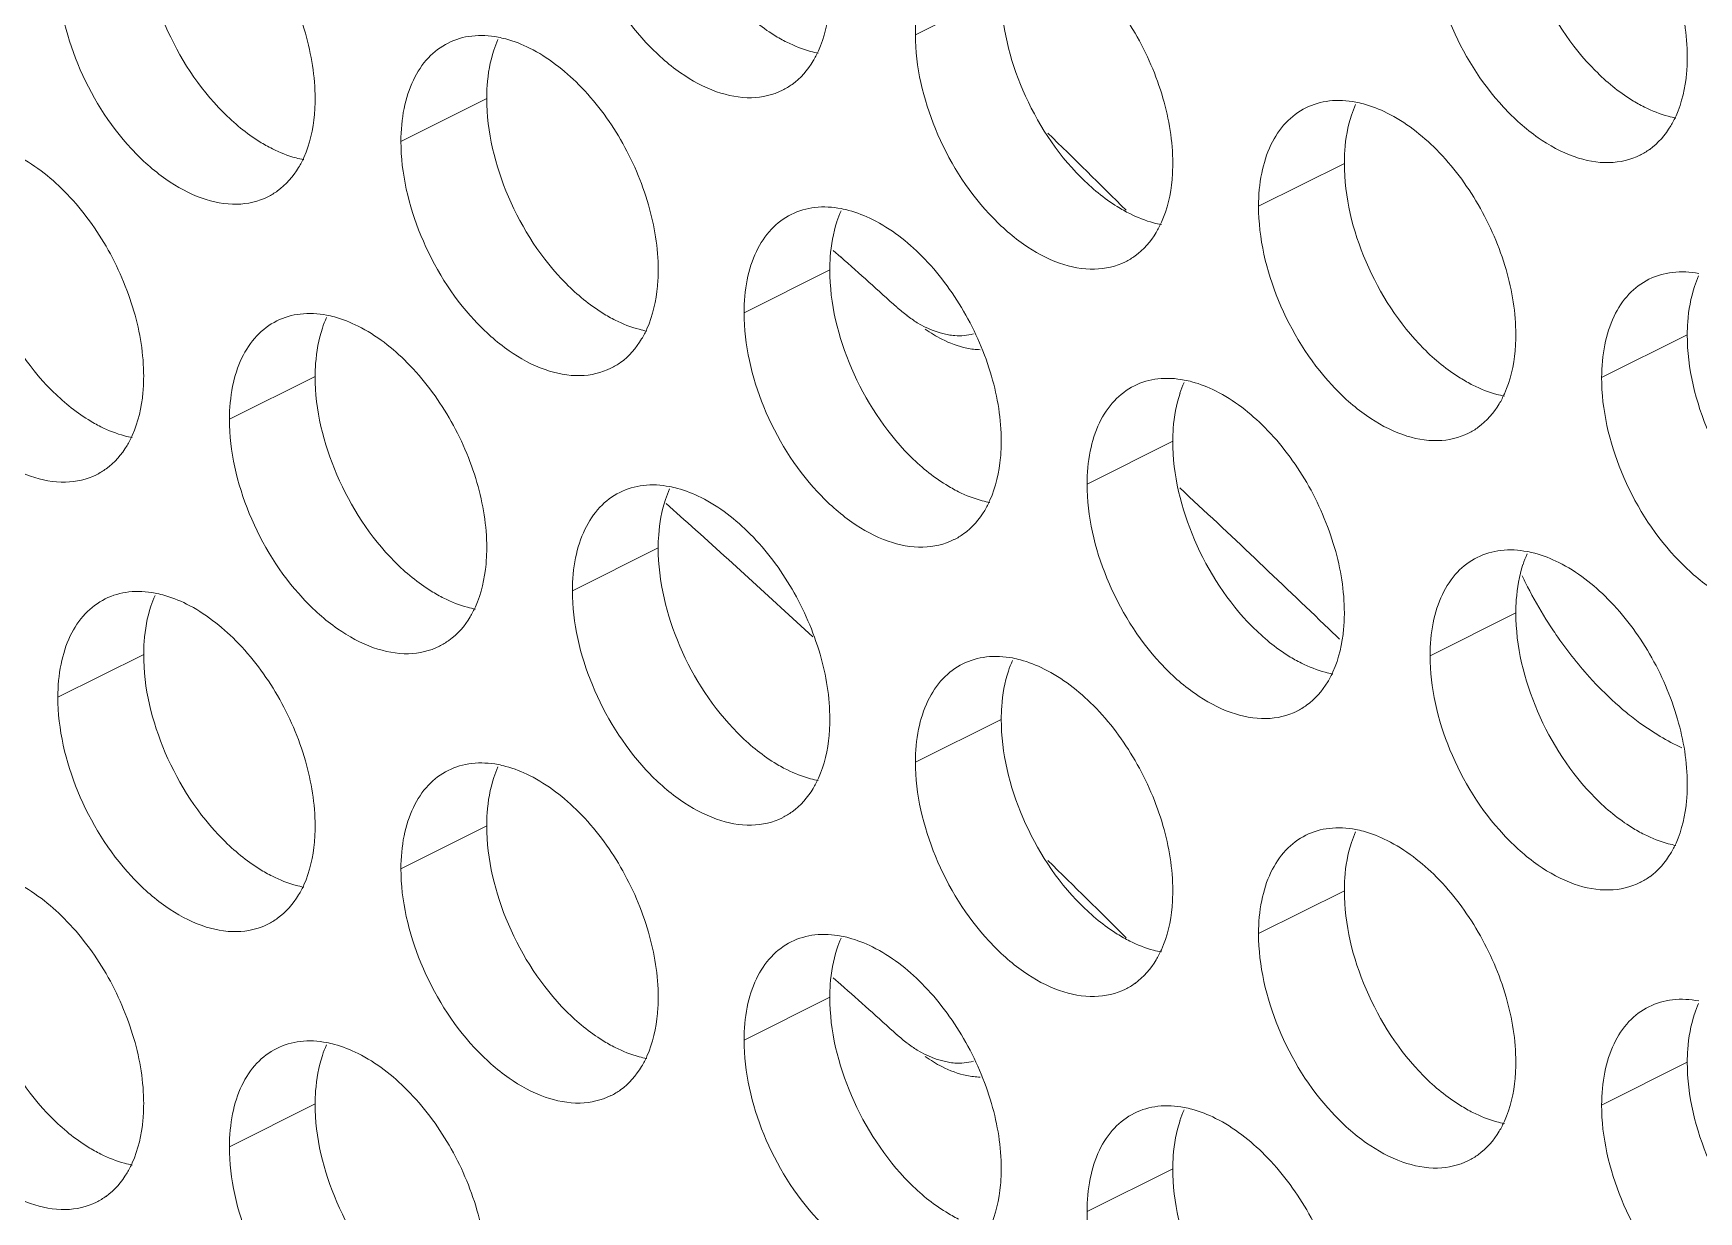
# Model space of a CAD drawing. Header units: millimetres. Extents: x 0 to 2524, y 0 to 1785.
# Drawn here: x 1879.66 to 1890.65, y 799.42 to 807.19 of the extents above; entities that cross this region are included whole.
import ezdxf

# ---------------------------------------------------------------- set-up
doc = ezdxf.new("R2010")
doc.units = ezdxf.units.MM
doc.header["$LTSCALE"] = 0.1
doc.layers.add('标注', color=251, linetype='Continuous', lineweight=9)

msp = doc.modelspace()

# ---------------------------------------------------------------- linework, layer by layer
at = {"layer": '标注'}
for p, q in [((1886.047, 807.467), (1885.481, 807.184)), ((1882.653, 806.764), (1882.087, 806.481)), ((1888.31, 806.336), (1887.744, 806.053)), ((1884.939, 805.761), (1884.988, 805.717)), ((1884.916, 805.633), (1884.35, 805.35)), ((1890.572, 805.205), (1890.007, 804.922)), ((1881.521, 804.93), (1880.956, 804.647)), ((1887.178, 804.502), (1886.613, 804.219)), ((1883.953, 803.986), (1883.836, 804.091)), ((1883.784, 803.799), (1883.218, 803.516)), ((1889.441, 803.37), (1888.875, 803.087)), ((1888.208, 803.264), (1888.279, 803.195)), ((1880.39, 803.096), (1879.824, 802.813)), ((1886.047, 802.667), (1885.481, 802.384)), ((1882.653, 801.964), (1882.087, 801.681)), ((1888.31, 801.536), (1887.744, 801.253)), ((1884.939, 800.961), (1884.988, 800.917)), ((1884.916, 800.833), (1884.35, 800.55)), ((1890.572, 800.405), (1890.007, 800.122)), ((1881.521, 800.13), (1880.956, 799.847)), ((1887.178, 799.702), (1886.613, 799.419))]:
    msp.add_line(p, q, dxfattribs=at)
for centre, radius, start, end in [((1883.397, 806.853), 0.734, 155.8796, 161.7803), ((1884.401, 807.224), 0.453, 296.5256, 305.9034), ((1889.054, 806.425), 0.734, 155.8796, 161.7803), ((1829.301, 748.13), 81.647, 45.16201, 45.67129), ((1890.058, 806.795), 0.453, 296.5256, 305.9034), ((1881.007, 806.521), 0.453, 296.5256, 305.9034), ((1885.66, 805.722), 0.734, 155.8796, 161.7803), ((1833.02, 747.316), 78.176, 47.97131, 48.33614), ((1886.664, 806.092), 0.453, 296.5256, 305.9034), ((1891.317, 805.293), 0.734, 155.8796, 161.7803), ((1885.998, 806.093), 0.953, 227.9166, 233.0726), ((1882.266, 805.019), 0.734, 155.8796, 161.7803), ((1886.092, 806.026), 0.956, 235.0876, 239.0229), ((1883.27, 805.389), 0.453, 296.5256, 305.9034), ((1887.923, 804.59), 0.734, 155.8796, 161.7803), ((1888.927, 804.961), 0.453, 296.5256, 305.9034), ((1879.876, 804.687), 0.453, 296.5256, 305.9034), ((1884.529, 803.888), 0.734, 155.8796, 161.7803), ((1833.151, 746.105), 79.362, 46.07282, 47.05003), ((1832.056, 746.232), 77.646, 47.20853, 48.05794), ((1885.533, 804.258), 0.453, 296.5256, 305.9034), ((1890.186, 803.459), 0.734, 155.8796, 161.7803), ((1892.135, 804.881), 2.939, 205.5487, 207.1015), ((1881.135, 803.185), 0.734, 155.8796, 161.7803), ((1892.116, 804.87), 2.917, 207.094, 211.9104), ((1882.138, 803.555), 0.453, 296.5256, 305.9034), ((1886.791, 802.756), 0.734, 155.8796, 161.7803), ((1887.795, 803.127), 0.453, 296.5256, 305.9034), ((1883.397, 802.053), 0.734, 155.8796, 161.7803), ((1884.401, 802.424), 0.453, 296.5256, 305.9034), ((1889.054, 801.625), 0.734, 155.8796, 161.7803), ((1829.301, 743.33), 81.647, 45.16201, 45.67129), ((1890.058, 801.995), 0.453, 296.5256, 305.9034), ((1881.007, 801.721), 0.453, 296.5256, 305.9034), ((1885.66, 800.922), 0.734, 155.8796, 161.7803), ((1833.02, 742.516), 78.176, 47.97131, 48.33614), ((1886.664, 801.292), 0.453, 296.5256, 305.9034), ((1891.317, 800.493), 0.734, 155.8796, 161.7803), ((1882.266, 800.219), 0.734, 155.8796, 161.7803), ((1885.998, 801.293), 0.953, 227.9166, 233.0726), ((1886.092, 801.226), 0.956, 235.0876, 239.0229), ((1883.27, 800.589), 0.453, 296.5256, 305.9034), ((1887.923, 799.79), 0.734, 155.8796, 161.7803), ((1888.927, 800.161), 0.453, 296.5256, 305.9034), ((1879.876, 799.887), 0.453, 296.5256, 305.9034)]:
    msp.add_arc(centre, radius, start, end, dxfattribs=at)
for points, knots in [([(1889.724, 808.502), (1889.845, 808.442), (1890.075, 808.262), (1890.341, 807.904), (1890.522, 807.485), (1890.572, 807.184), (1890.572, 807.039)], [0, 0, 0, 0, 0.229676, 0.488215, 0.753207, 1, 1, 1, 1]), ([(1884.604, 806.818), (1884.541, 806.787), (1884.391, 806.753), (1884.153, 806.801), (1883.915, 806.931), (1883.607, 807.209), (1883.321, 807.672), (1883.218, 808.104), (1883.218, 808.316)], [0, 0, 0, 0, 0.090718, 0.191742, 0.308104, 0.439279, 0.725532, 1, 1, 1, 1]), ([(1880.673, 808.228), (1880.794, 808.167), (1881.024, 807.987), (1881.29, 807.629), (1881.471, 807.21), (1881.521, 806.909), (1881.521, 806.764)], [0, 0, 0, 0, 0.229676, 0.488215, 0.753207, 1, 1, 1, 1]), ([(1889.965, 806.948), (1889.803, 807.111), (1889.552, 807.498), (1889.441, 807.949), (1889.441, 808.17)], [0, 0, 0, 0, 0.508684, 1, 1, 1, 1]), ([(1880.914, 806.674), (1880.752, 806.836), (1880.501, 807.224), (1880.39, 807.674), (1880.39, 807.896)], [0, 0, 0, 0, 0.508684, 1, 1, 1, 1]), ([(1890.26, 806.39), (1890.198, 806.359), (1890.048, 806.325), (1889.81, 806.372), (1889.572, 806.503), (1889.264, 806.781), (1888.978, 807.243), (1888.875, 807.676), (1888.875, 807.887)], [0, 0, 0, 0, 0.090718, 0.191742, 0.308104, 0.439279, 0.725532, 1, 1, 1, 1]), ([(1885.481, 807.184), (1885.481, 807.257), (1885.493, 807.396), (1885.552, 807.586), (1885.652, 807.739), (1885.744, 807.809), (1885.793, 807.833)], [0, 0, 0, 0, 0.289235, 0.54966, 0.782932, 1, 1, 1, 1]), ([(1886.33, 807.799), (1886.45, 807.739), (1886.681, 807.559), (1886.947, 807.201), (1887.128, 806.782), (1887.178, 806.481), (1887.178, 806.336)], [0, 0, 0, 0, 0.229676, 0.488215, 0.753207, 1, 1, 1, 1]), ([(1881.21, 806.115), (1881.147, 806.084), (1880.997, 806.05), (1880.759, 806.098), (1880.521, 806.229), (1880.213, 806.506), (1879.927, 806.969), (1879.824, 807.401), (1879.824, 807.613)], [0, 0, 0, 0, 0.090718, 0.191742, 0.308104, 0.439279, 0.725532, 1, 1, 1, 1]), ([(1884.916, 807.467), (1884.916, 807.432), (1884.91, 807.299), (1884.881, 807.167), (1884.841, 807.078)], [0, 0, 0, 0, 0.268874, 1, 1, 1, 1]), ([(1886.571, 806.245), (1886.409, 806.408), (1886.158, 806.795), (1886.047, 807.246), (1886.047, 807.467)], [0, 0, 0, 0, 0.508684, 1, 1, 1, 1]), ([(1884.633, 807.135), (1884.604, 807.149), (1884.486, 807.216), (1884.381, 807.303), (1884.308, 807.377)], [0, 0, 0, 0, 0.235002, 1, 1, 1, 1]), ([(1882.087, 806.481), (1882.087, 806.554), (1882.099, 806.693), (1882.158, 806.883), (1882.258, 807.036), (1882.35, 807.106), (1882.399, 807.13)], [0, 0, 0, 0, 0.289235, 0.54966, 0.782932, 1, 1, 1, 1]), ([(1882.399, 807.13), (1882.447, 807.155), (1882.557, 807.186), (1882.671, 807.179), (1882.728, 807.169)], [0, 0, 0, 0, 0.482538, 1, 1, 1, 1]), ([(1882.728, 807.169), (1882.745, 807.165), (1882.817, 807.149), (1882.886, 807.121), (1882.936, 807.096)], [0, 0, 0, 0, 0.238696, 1, 1, 1, 1]), ([(1882.936, 807.096), (1883.056, 807.036), (1883.287, 806.856), (1883.553, 806.498), (1883.734, 806.079), (1883.784, 805.778), (1883.784, 805.633)], [0, 0, 0, 0, 0.229676, 0.488215, 0.753207, 1, 1, 1, 1]), ([(1884.84, 807.063), (1884.823, 807.066), (1884.752, 807.083), (1884.683, 807.11), (1884.633, 807.135)], [0, 0, 0, 0, 0.238696, 1, 1, 1, 1]), ([(1886.866, 805.687), (1886.804, 805.656), (1886.654, 805.622), (1886.416, 805.669), (1886.178, 805.8), (1885.87, 806.078), (1885.584, 806.54), (1885.481, 806.973), (1885.481, 807.184)], [0, 0, 0, 0, 0.090718, 0.191742, 0.308104, 0.439279, 0.725532, 1, 1, 1, 1]), ([(1882.653, 806.764), (1882.653, 806.793), (1882.656, 806.9), (1882.675, 807.008), (1882.7, 807.083)], [0, 0, 0, 0, 0.264225, 1, 1, 1, 1]), ([(1884.841, 807.078), (1884.831, 807.055), (1884.787, 806.972), (1884.723, 806.897), (1884.667, 806.857)], [0, 0, 0, 0, 0.265525, 1, 1, 1, 1]), ([(1890.572, 807.039), (1890.572, 807.003), (1890.567, 806.871), (1890.537, 806.738), (1890.498, 806.65)], [0, 0, 0, 0, 0.268874, 1, 1, 1, 1]), ([(1890.29, 806.707), (1890.261, 806.721), (1890.143, 806.787), (1890.038, 806.875), (1889.965, 806.948)], [0, 0, 0, 0, 0.235002, 1, 1, 1, 1]), ([(1881.521, 806.764), (1881.521, 806.729), (1881.516, 806.596), (1881.487, 806.464), (1881.447, 806.375)], [0, 0, 0, 0, 0.268874, 1, 1, 1, 1]), ([(1883.177, 805.542), (1883.015, 805.705), (1882.764, 806.092), (1882.653, 806.543), (1882.653, 806.764)], [0, 0, 0, 0, 0.508684, 1, 1, 1, 1]), ([(1881.239, 806.432), (1881.21, 806.446), (1881.092, 806.513), (1880.987, 806.6), (1880.914, 806.674)], [0, 0, 0, 0, 0.235002, 1, 1, 1, 1]), ([(1887.744, 806.053), (1887.744, 806.126), (1887.756, 806.265), (1887.815, 806.455), (1887.914, 806.607), (1888.007, 806.678), (1888.056, 806.702)], [0, 0, 0, 0, 0.289235, 0.54966, 0.782932, 1, 1, 1, 1]), ([(1888.056, 806.702), (1888.104, 806.726), (1888.214, 806.758), (1888.328, 806.751), (1888.385, 806.74)], [0, 0, 0, 0, 0.482538, 1, 1, 1, 1]), ([(1888.31, 806.336), (1888.31, 806.364), (1888.313, 806.472), (1888.332, 806.579), (1888.357, 806.654)], [0, 0, 0, 0, 0.264225, 1, 1, 1, 1]), ([(1888.385, 806.74), (1888.402, 806.737), (1888.474, 806.72), (1888.543, 806.693), (1888.592, 806.668)], [0, 0, 0, 0, 0.238696, 1, 1, 1, 1]), ([(1888.592, 806.668), (1888.713, 806.608), (1888.944, 806.427), (1889.21, 806.069), (1889.391, 805.651), (1889.441, 805.349), (1889.441, 805.205)], [0, 0, 0, 0, 0.229676, 0.488215, 0.753207, 1, 1, 1, 1]), ([(1890.497, 806.635), (1890.48, 806.638), (1890.408, 806.654), (1890.34, 806.682), (1890.29, 806.707)], [0, 0, 0, 0, 0.238696, 1, 1, 1, 1]), ([(1890.498, 806.65), (1890.487, 806.627), (1890.444, 806.543), (1890.38, 806.469), (1890.324, 806.428)], [0, 0, 0, 0, 0.265525, 1, 1, 1, 1]), ([(1881.446, 806.36), (1881.429, 806.363), (1881.357, 806.38), (1881.289, 806.407), (1881.239, 806.432)], [0, 0, 0, 0, 0.238696, 1, 1, 1, 1]), ([(1883.472, 804.984), (1883.41, 804.953), (1883.26, 804.919), (1883.022, 804.967), (1882.784, 805.097), (1882.476, 805.375), (1882.19, 805.837), (1882.087, 806.27), (1882.087, 806.481)], [0, 0, 0, 0, 0.090718, 0.191742, 0.308104, 0.439279, 0.725532, 1, 1, 1, 1]), ([(1879.542, 806.393), (1879.662, 806.333), (1879.893, 806.153), (1880.159, 805.795), (1880.34, 805.376), (1880.39, 805.075), (1880.39, 804.93)], [0, 0, 0, 0, 0.229676, 0.488215, 0.753207, 1, 1, 1, 1]), ([(1881.447, 806.375), (1881.437, 806.353), (1881.393, 806.269), (1881.329, 806.194), (1881.273, 806.154)], [0, 0, 0, 0, 0.265525, 1, 1, 1, 1]), ([(1887.178, 806.336), (1887.178, 806.3), (1887.173, 806.168), (1887.143, 806.035), (1887.104, 805.947)], [0, 0, 0, 0, 0.268874, 1, 1, 1, 1]), ([(1888.833, 805.114), (1888.672, 805.277), (1888.421, 805.664), (1888.31, 806.114), (1888.31, 806.336)], [0, 0, 0, 0, 0.508684, 1, 1, 1, 1]), ([(1886.895, 806.004), (1886.867, 806.018), (1886.749, 806.084), (1886.644, 806.172), (1886.571, 806.245)], [0, 0, 0, 0, 0.235002, 1, 1, 1, 1]), ([(1879.782, 804.839), (1879.621, 805.002), (1879.37, 805.389), (1879.259, 805.84), (1879.259, 806.061)], [0, 0, 0, 0, 0.508684, 1, 1, 1, 1]), ([(1884.35, 805.35), (1884.35, 805.423), (1884.362, 805.562), (1884.421, 805.752), (1884.52, 805.904), (1884.613, 805.975), (1884.662, 805.999)], [0, 0, 0, 0, 0.289235, 0.54966, 0.782932, 1, 1, 1, 1]), ([(1884.662, 805.999), (1884.71, 806.023), (1884.82, 806.055), (1884.934, 806.048), (1884.991, 806.037)], [0, 0, 0, 0, 0.482538, 1, 1, 1, 1]), ([(1884.991, 806.037), (1885.008, 806.034), (1885.079, 806.017), (1885.148, 805.99), (1885.198, 805.965)], [0, 0, 0, 0, 0.238696, 1, 1, 1, 1]), ([(1887.103, 805.932), (1887.086, 805.935), (1887.014, 805.951), (1886.945, 805.979), (1886.895, 806.004)], [0, 0, 0, 0, 0.238696, 1, 1, 1, 1]), ([(1889.129, 804.556), (1889.067, 804.524), (1888.917, 804.49), (1888.679, 804.538), (1888.44, 804.669), (1888.133, 804.946), (1887.847, 805.409), (1887.744, 805.841), (1887.744, 806.053)], [0, 0, 0, 0, 0.090718, 0.191742, 0.308104, 0.439279, 0.725532, 1, 1, 1, 1]), ([(1884.916, 805.633), (1884.916, 805.661), (1884.919, 805.769), (1884.938, 805.876), (1884.963, 805.951)], [0, 0, 0, 0, 0.264225, 1, 1, 1, 1]), ([(1885.198, 805.965), (1885.319, 805.905), (1885.55, 805.724), (1885.816, 805.366), (1885.997, 804.948), (1886.047, 804.646), (1886.047, 804.502)], [0, 0, 0, 0, 0.229676, 0.488215, 0.753207, 1, 1, 1, 1]), ([(1887.104, 805.947), (1887.093, 805.924), (1887.05, 805.84), (1886.986, 805.766), (1886.93, 805.725)], [0, 0, 0, 0, 0.265525, 1, 1, 1, 1]), ([(1880.078, 804.281), (1880.016, 804.25), (1879.866, 804.216), (1879.628, 804.264), (1879.389, 804.394), (1879.082, 804.672), (1878.796, 805.134), (1878.693, 805.567), (1878.693, 805.779)], [0, 0, 0, 0, 0.090718, 0.191742, 0.308104, 0.439279, 0.725532, 1, 1, 1, 1]), ([(1883.784, 805.633), (1883.784, 805.597), (1883.778, 805.465), (1883.749, 805.332), (1883.71, 805.244)], [0, 0, 0, 0, 0.268874, 1, 1, 1, 1]), ([(1885.439, 804.411), (1885.278, 804.574), (1885.027, 804.961), (1884.916, 805.411), (1884.916, 805.633)], [0, 0, 0, 0, 0.508684, 1, 1, 1, 1]), ([(1890.007, 804.922), (1890.007, 804.995), (1890.019, 805.133), (1890.078, 805.324), (1890.177, 805.476), (1890.27, 805.546), (1890.319, 805.571)], [0, 0, 0, 0, 0.289235, 0.54966, 0.782932, 1, 1, 1, 1]), ([(1890.319, 805.571), (1890.367, 805.595), (1890.477, 805.626), (1890.591, 805.62), (1890.648, 805.609)], [0, 0, 0, 0, 0.482538, 1, 1, 1, 1]), ([(1883.501, 805.301), (1883.473, 805.315), (1883.355, 805.382), (1883.249, 805.469), (1883.177, 805.542)], [0, 0, 0, 0, 0.235002, 1, 1, 1, 1]), ([(1890.572, 805.205), (1890.572, 805.233), (1890.576, 805.34), (1890.595, 805.448), (1890.62, 805.523)], [0, 0, 0, 0, 0.264225, 1, 1, 1, 1]), ([(1881.268, 805.296), (1881.316, 805.32), (1881.426, 805.352), (1881.54, 805.345), (1881.597, 805.334)], [0, 0, 0, 0, 0.482538, 1, 1, 1, 1]), ([(1881.597, 805.334), (1881.614, 805.331), (1881.685, 805.314), (1881.754, 805.287), (1881.804, 805.262)], [0, 0, 0, 0, 0.238696, 1, 1, 1, 1]), ([(1885.735, 803.853), (1885.672, 803.821), (1885.522, 803.787), (1885.285, 803.835), (1885.046, 803.966), (1884.738, 804.243), (1884.452, 804.706), (1884.35, 805.138), (1884.35, 805.35)], [0, 0, 0, 0, 0.090718, 0.191742, 0.308104, 0.439279, 0.725532, 1, 1, 1, 1]), ([(1885.425, 805.331), (1885.447, 805.314), (1885.53, 805.258), (1885.625, 805.217), (1885.698, 805.205)], [0, 0, 0, 0, 0.272237, 1, 1, 1, 1]), ([(1880.956, 804.647), (1880.956, 804.72), (1880.968, 804.859), (1881.027, 805.049), (1881.126, 805.201), (1881.219, 805.272), (1881.268, 805.296)], [0, 0, 0, 0, 0.289235, 0.54966, 0.782932, 1, 1, 1, 1]), ([(1881.521, 804.93), (1881.521, 804.958), (1881.525, 805.066), (1881.544, 805.173), (1881.569, 805.248)], [0, 0, 0, 0, 0.264225, 1, 1, 1, 1]), ([(1881.804, 805.262), (1881.925, 805.202), (1882.155, 805.021), (1882.422, 804.663), (1882.603, 804.245), (1882.653, 803.944), (1882.653, 803.799)], [0, 0, 0, 0, 0.229676, 0.488215, 0.753207, 1, 1, 1, 1]), ([(1883.709, 805.229), (1883.692, 805.232), (1883.62, 805.249), (1883.551, 805.276), (1883.501, 805.301)], [0, 0, 0, 0, 0.238696, 1, 1, 1, 1]), ([(1883.71, 805.244), (1883.699, 805.221), (1883.656, 805.137), (1883.592, 805.063), (1883.536, 805.022)], [0, 0, 0, 0, 0.265525, 1, 1, 1, 1]), ([(1885.6, 805.206), (1885.618, 805.195), (1885.687, 805.157), (1885.763, 805.128), (1885.82, 805.116)], [0, 0, 0, 0, 0.26533, 1, 1, 1, 1]), ([(1885.698, 805.205), (1885.712, 805.202), (1885.767, 805.195), (1885.823, 805.2), (1885.863, 805.211)], [0, 0, 0, 0, 0.262378, 1, 1, 1, 1]), ([(1889.158, 804.872), (1889.13, 804.887), (1889.012, 804.953), (1888.906, 805.04), (1888.833, 805.114)], [0, 0, 0, 0, 0.235002, 1, 1, 1, 1]), ([(1889.441, 805.205), (1889.441, 805.169), (1889.435, 805.037), (1889.406, 804.904), (1889.366, 804.816)], [0, 0, 0, 0, 0.268874, 1, 1, 1, 1]), ([(1891.096, 803.982), (1890.935, 804.145), (1890.684, 804.532), (1890.572, 804.983), (1890.572, 805.205)], [0, 0, 0, 0, 0.508684, 1, 1, 1, 1]), ([(1880.39, 804.93), (1880.39, 804.894), (1880.384, 804.762), (1880.355, 804.629), (1880.315, 804.541)], [0, 0, 0, 0, 0.268874, 1, 1, 1, 1]), ([(1882.045, 803.708), (1881.884, 803.871), (1881.633, 804.258), (1881.521, 804.708), (1881.521, 804.93)], [0, 0, 0, 0, 0.508684, 1, 1, 1, 1]), ([(1886.925, 804.868), (1886.973, 804.892), (1887.083, 804.924), (1887.197, 804.917), (1887.253, 804.906)], [0, 0, 0, 0, 0.482538, 1, 1, 1, 1]), ([(1887.253, 804.906), (1887.271, 804.903), (1887.342, 804.886), (1887.411, 804.859), (1887.461, 804.834)], [0, 0, 0, 0, 0.238696, 1, 1, 1, 1]), ([(1891.392, 803.424), (1891.329, 803.393), (1891.179, 803.359), (1890.942, 803.407), (1890.703, 803.537), (1890.395, 803.815), (1890.109, 804.278), (1890.007, 804.71), (1890.007, 804.922)], [0, 0, 0, 0, 0.090718, 0.191742, 0.308104, 0.439279, 0.725532, 1, 1, 1, 1]), ([(1880.107, 804.598), (1880.079, 804.612), (1879.961, 804.679), (1879.855, 804.766), (1879.782, 804.839)], [0, 0, 0, 0, 0.235002, 1, 1, 1, 1]), ([(1886.613, 804.219), (1886.613, 804.292), (1886.625, 804.43), (1886.684, 804.621), (1886.783, 804.773), (1886.876, 804.843), (1886.925, 804.868)], [0, 0, 0, 0, 0.289235, 0.54966, 0.782932, 1, 1, 1, 1]), ([(1887.178, 804.502), (1887.178, 804.53), (1887.182, 804.637), (1887.201, 804.745), (1887.226, 804.82)], [0, 0, 0, 0, 0.264225, 1, 1, 1, 1]), ([(1887.461, 804.834), (1887.582, 804.773), (1887.812, 804.593), (1888.079, 804.235), (1888.26, 803.816), (1888.31, 803.515), (1888.31, 803.37)], [0, 0, 0, 0, 0.229676, 0.488215, 0.753207, 1, 1, 1, 1]), ([(1889.366, 804.8), (1889.349, 804.803), (1889.277, 804.82), (1889.208, 804.847), (1889.158, 804.872)], [0, 0, 0, 0, 0.238696, 1, 1, 1, 1]), ([(1889.366, 804.816), (1889.356, 804.793), (1889.313, 804.709), (1889.249, 804.635), (1889.192, 804.594)], [0, 0, 0, 0, 0.265525, 1, 1, 1, 1]), ([(1880.315, 804.526), (1880.298, 804.529), (1880.226, 804.546), (1880.157, 804.573), (1880.107, 804.598)], [0, 0, 0, 0, 0.238696, 1, 1, 1, 1]), ([(1882.341, 803.15), (1882.278, 803.118), (1882.128, 803.084), (1881.891, 803.132), (1881.652, 803.263), (1881.344, 803.54), (1881.058, 804.003), (1880.956, 804.435), (1880.956, 804.647)], [0, 0, 0, 0, 0.090718, 0.191742, 0.308104, 0.439279, 0.725532, 1, 1, 1, 1]), ([(1880.315, 804.541), (1880.305, 804.518), (1880.262, 804.434), (1880.198, 804.36), (1880.142, 804.319)], [0, 0, 0, 0, 0.265525, 1, 1, 1, 1]), ([(1886.047, 804.502), (1886.047, 804.466), (1886.041, 804.334), (1886.012, 804.201), (1885.972, 804.113)], [0, 0, 0, 0, 0.268874, 1, 1, 1, 1]), ([(1887.702, 803.28), (1887.541, 803.442), (1887.29, 803.829), (1887.178, 804.28), (1887.178, 804.502)], [0, 0, 0, 0, 0.508684, 1, 1, 1, 1]), ([(1885.764, 804.169), (1885.736, 804.184), (1885.618, 804.25), (1885.512, 804.337), (1885.439, 804.411)], [0, 0, 0, 0, 0.235002, 1, 1, 1, 1]), ([(1883.218, 803.516), (1883.218, 803.589), (1883.23, 803.728), (1883.29, 803.918), (1883.389, 804.07), (1883.481, 804.14), (1883.53, 804.165)], [0, 0, 0, 0, 0.289235, 0.54966, 0.782932, 1, 1, 1, 1]), ([(1883.53, 804.165), (1883.579, 804.189), (1883.689, 804.221), (1883.802, 804.214), (1883.859, 804.203)], [0, 0, 0, 0, 0.482538, 1, 1, 1, 1]), ([(1883.859, 804.203), (1883.877, 804.2), (1883.948, 804.183), (1884.017, 804.156), (1884.067, 804.131)], [0, 0, 0, 0, 0.238696, 1, 1, 1, 1]), ([(1884.067, 804.131), (1884.188, 804.07), (1884.418, 803.89), (1884.684, 803.532), (1884.866, 803.113), (1884.916, 802.812), (1884.916, 802.667)], [0, 0, 0, 0, 0.229676, 0.488215, 0.753207, 1, 1, 1, 1]), ([(1885.972, 804.097), (1885.955, 804.101), (1885.883, 804.117), (1885.814, 804.144), (1885.764, 804.169)], [0, 0, 0, 0, 0.238696, 1, 1, 1, 1]), ([(1887.998, 802.721), (1887.935, 802.69), (1887.785, 802.656), (1887.547, 802.704), (1887.309, 802.834), (1887.001, 803.112), (1886.715, 803.575), (1886.613, 804.007), (1886.613, 804.219)], [0, 0, 0, 0, 0.090718, 0.191742, 0.308104, 0.439279, 0.725532, 1, 1, 1, 1]), ([(1883.784, 803.799), (1883.784, 803.827), (1883.788, 803.934), (1883.807, 804.042), (1883.832, 804.117)], [0, 0, 0, 0, 0.264225, 1, 1, 1, 1]), ([(1885.972, 804.113), (1885.962, 804.09), (1885.919, 804.006), (1885.855, 803.932), (1885.798, 803.891)], [0, 0, 0, 0, 0.265525, 1, 1, 1, 1]), ([(1882.653, 803.799), (1882.653, 803.763), (1882.647, 803.631), (1882.618, 803.498), (1882.578, 803.41)], [0, 0, 0, 0, 0.268874, 1, 1, 1, 1]), ([(1884.308, 802.577), (1884.146, 802.739), (1883.895, 803.127), (1883.784, 803.577), (1883.784, 803.799)], [0, 0, 0, 0, 0.508684, 1, 1, 1, 1]), ([(1882.37, 803.466), (1882.342, 803.481), (1882.224, 803.547), (1882.118, 803.635), (1882.045, 803.708)], [0, 0, 0, 0, 0.235002, 1, 1, 1, 1]), ([(1888.875, 803.087), (1888.875, 803.16), (1888.887, 803.299), (1888.946, 803.489), (1889.046, 803.642), (1889.138, 803.712), (1889.187, 803.736)], [0, 0, 0, 0, 0.289235, 0.54966, 0.782932, 1, 1, 1, 1]), ([(1889.187, 803.736), (1889.236, 803.76), (1889.346, 803.792), (1889.459, 803.785), (1889.516, 803.774)], [0, 0, 0, 0, 0.482538, 1, 1, 1, 1]), ([(1889.441, 803.37), (1889.441, 803.399), (1889.445, 803.506), (1889.464, 803.613), (1889.488, 803.689)], [0, 0, 0, 0, 0.264225, 1, 1, 1, 1]), ([(1889.516, 803.774), (1889.533, 803.771), (1889.605, 803.755), (1889.674, 803.727), (1889.724, 803.702)], [0, 0, 0, 0, 0.238696, 1, 1, 1, 1]), ([(1889.724, 803.702), (1889.845, 803.642), (1890.075, 803.462), (1890.341, 803.104), (1890.522, 802.685), (1890.572, 802.384), (1890.572, 802.239)], [0, 0, 0, 0, 0.229676, 0.488215, 0.753207, 1, 1, 1, 1]), ([(1880.136, 803.462), (1880.185, 803.486), (1880.295, 803.518), (1880.408, 803.511), (1880.465, 803.5)], [0, 0, 0, 0, 0.482538, 1, 1, 1, 1]), ([(1880.465, 803.5), (1880.482, 803.497), (1880.554, 803.48), (1880.623, 803.453), (1880.673, 803.428)], [0, 0, 0, 0, 0.238696, 1, 1, 1, 1]), ([(1882.578, 803.394), (1882.56, 803.398), (1882.489, 803.414), (1882.42, 803.441), (1882.37, 803.466)], [0, 0, 0, 0, 0.238696, 1, 1, 1, 1]), ([(1884.604, 802.018), (1884.541, 801.987), (1884.391, 801.953), (1884.153, 802.001), (1883.915, 802.131), (1883.607, 802.409), (1883.321, 802.872), (1883.218, 803.304), (1883.218, 803.516)], [0, 0, 0, 0, 0.090718, 0.191742, 0.308104, 0.439279, 0.725532, 1, 1, 1, 1]), ([(1879.824, 802.813), (1879.824, 802.886), (1879.836, 803.025), (1879.895, 803.215), (1879.995, 803.367), (1880.087, 803.437), (1880.136, 803.462)], [0, 0, 0, 0, 0.289235, 0.54966, 0.782932, 1, 1, 1, 1]), ([(1880.39, 803.096), (1880.39, 803.124), (1880.394, 803.232), (1880.413, 803.339), (1880.437, 803.414)], [0, 0, 0, 0, 0.264225, 1, 1, 1, 1]), ([(1880.673, 803.428), (1880.794, 803.367), (1881.024, 803.187), (1881.29, 802.829), (1881.471, 802.41), (1881.521, 802.109), (1881.521, 801.964)], [0, 0, 0, 0, 0.229676, 0.488215, 0.753207, 1, 1, 1, 1]), ([(1882.578, 803.41), (1882.568, 803.387), (1882.525, 803.303), (1882.461, 803.229), (1882.404, 803.188)], [0, 0, 0, 0, 0.265525, 1, 1, 1, 1]), ([(1888.31, 803.37), (1888.31, 803.335), (1888.304, 803.202), (1888.275, 803.07), (1888.235, 802.981)], [0, 0, 0, 0, 0.268874, 1, 1, 1, 1]), ([(1889.965, 802.148), (1889.803, 802.311), (1889.552, 802.698), (1889.441, 803.149), (1889.441, 803.37)], [0, 0, 0, 0, 0.508684, 1, 1, 1, 1]), ([(1888.027, 803.038), (1887.998, 803.052), (1887.88, 803.119), (1887.775, 803.206), (1887.702, 803.28)], [0, 0, 0, 0, 0.235002, 1, 1, 1, 1]), ([(1889.64, 803.328), (1889.661, 803.294), (1889.748, 803.161), (1889.847, 803.035), (1889.926, 802.946)], [0, 0, 0, 0, 0.254374, 1, 1, 1, 1]), ([(1880.914, 801.874), (1880.752, 802.036), (1880.501, 802.424), (1880.39, 802.874), (1880.39, 803.096)], [0, 0, 0, 0, 0.508684, 1, 1, 1, 1]), ([(1885.481, 802.384), (1885.481, 802.457), (1885.493, 802.596), (1885.552, 802.786), (1885.652, 802.939), (1885.744, 803.009), (1885.793, 803.033)], [0, 0, 0, 0, 0.289235, 0.54966, 0.782932, 1, 1, 1, 1]), ([(1885.793, 803.033), (1885.841, 803.057), (1885.952, 803.089), (1886.065, 803.082), (1886.122, 803.072)], [0, 0, 0, 0, 0.482538, 1, 1, 1, 1]), ([(1886.122, 803.072), (1886.139, 803.068), (1886.211, 803.052), (1886.28, 803.024), (1886.33, 802.999)], [0, 0, 0, 0, 0.238696, 1, 1, 1, 1]), ([(1888.235, 802.966), (1888.217, 802.969), (1888.146, 802.986), (1888.077, 803.013), (1888.027, 803.038)], [0, 0, 0, 0, 0.238696, 1, 1, 1, 1]), ([(1890.26, 801.59), (1890.198, 801.559), (1890.048, 801.525), (1889.81, 801.572), (1889.572, 801.703), (1889.264, 801.981), (1888.978, 802.443), (1888.875, 802.876), (1888.875, 803.087)], [0, 0, 0, 0, 0.090718, 0.191742, 0.308104, 0.439279, 0.725532, 1, 1, 1, 1]), ([(1886.047, 802.667), (1886.047, 802.696), (1886.051, 802.803), (1886.069, 802.911), (1886.094, 802.986)], [0, 0, 0, 0, 0.264225, 1, 1, 1, 1]), ([(1886.33, 802.999), (1886.45, 802.939), (1886.681, 802.759), (1886.947, 802.401), (1887.128, 801.982), (1887.178, 801.681), (1887.178, 801.536)], [0, 0, 0, 0, 0.229676, 0.488215, 0.753207, 1, 1, 1, 1]), ([(1888.235, 802.981), (1888.225, 802.958), (1888.181, 802.874), (1888.117, 802.8), (1888.061, 802.76)], [0, 0, 0, 0, 0.265525, 1, 1, 1, 1]), ([(1889.926, 802.946), (1889.945, 802.925), (1890.022, 802.843), (1890.105, 802.766), (1890.17, 802.713)], [0, 0, 0, 0, 0.256131, 1, 1, 1, 1]), ([(1881.21, 801.315), (1881.147, 801.284), (1880.997, 801.25), (1880.759, 801.298), (1880.521, 801.429), (1880.213, 801.706), (1879.927, 802.169), (1879.824, 802.601), (1879.824, 802.813)], [0, 0, 0, 0, 0.090718, 0.191742, 0.308104, 0.439279, 0.725532, 1, 1, 1, 1]), ([(1890.17, 802.713), (1890.199, 802.688), (1890.314, 802.6), (1890.439, 802.524), (1890.536, 802.479)], [0, 0, 0, 0, 0.262334, 1, 1, 1, 1]), ([(1884.916, 802.667), (1884.916, 802.632), (1884.91, 802.499), (1884.881, 802.367), (1884.841, 802.278)], [0, 0, 0, 0, 0.268874, 1, 1, 1, 1]), ([(1886.571, 801.445), (1886.409, 801.608), (1886.158, 801.995), (1886.047, 802.446), (1886.047, 802.667)], [0, 0, 0, 0, 0.508684, 1, 1, 1, 1]), ([(1884.633, 802.335), (1884.604, 802.349), (1884.486, 802.416), (1884.381, 802.503), (1884.308, 802.577)], [0, 0, 0, 0, 0.235002, 1, 1, 1, 1]), ([(1882.399, 802.33), (1882.447, 802.355), (1882.557, 802.386), (1882.671, 802.379), (1882.728, 802.369)], [0, 0, 0, 0, 0.482538, 1, 1, 1, 1]), ([(1882.728, 802.369), (1882.745, 802.365), (1882.817, 802.349), (1882.886, 802.321), (1882.936, 802.296)], [0, 0, 0, 0, 0.238696, 1, 1, 1, 1]), ([(1886.866, 800.887), (1886.804, 800.856), (1886.654, 800.822), (1886.416, 800.869), (1886.178, 801), (1885.87, 801.278), (1885.584, 801.74), (1885.481, 802.173), (1885.481, 802.384)], [0, 0, 0, 0, 0.090718, 0.191742, 0.308104, 0.439279, 0.725532, 1, 1, 1, 1]), ([(1882.087, 801.681), (1882.087, 801.754), (1882.099, 801.893), (1882.158, 802.083), (1882.258, 802.236), (1882.35, 802.306), (1882.399, 802.33)], [0, 0, 0, 0, 0.289235, 0.54966, 0.782932, 1, 1, 1, 1]), ([(1882.653, 801.964), (1882.653, 801.993), (1882.656, 802.1), (1882.675, 802.208), (1882.7, 802.283)], [0, 0, 0, 0, 0.264225, 1, 1, 1, 1]), ([(1882.936, 802.296), (1883.056, 802.236), (1883.287, 802.056), (1883.553, 801.698), (1883.734, 801.279), (1883.784, 800.978), (1883.784, 800.833)], [0, 0, 0, 0, 0.229676, 0.488215, 0.753207, 1, 1, 1, 1]), ([(1884.84, 802.263), (1884.823, 802.266), (1884.752, 802.283), (1884.683, 802.31), (1884.633, 802.335)], [0, 0, 0, 0, 0.238696, 1, 1, 1, 1]), ([(1884.841, 802.278), (1884.831, 802.255), (1884.787, 802.172), (1884.723, 802.097), (1884.667, 802.057)], [0, 0, 0, 0, 0.265525, 1, 1, 1, 1]), ([(1890.29, 801.907), (1890.261, 801.921), (1890.143, 801.987), (1890.038, 802.075), (1889.965, 802.148)], [0, 0, 0, 0, 0.235002, 1, 1, 1, 1]), ([(1890.572, 802.239), (1890.572, 802.203), (1890.567, 802.071), (1890.537, 801.938), (1890.498, 801.85)], [0, 0, 0, 0, 0.268874, 1, 1, 1, 1]), ([(1881.521, 801.964), (1881.521, 801.929), (1881.516, 801.796), (1881.487, 801.664), (1881.447, 801.575)], [0, 0, 0, 0, 0.268874, 1, 1, 1, 1]), ([(1883.177, 800.742), (1883.015, 800.905), (1882.764, 801.292), (1882.653, 801.743), (1882.653, 801.964)], [0, 0, 0, 0, 0.508684, 1, 1, 1, 1]), ([(1888.056, 801.902), (1888.104, 801.926), (1888.214, 801.958), (1888.328, 801.951), (1888.385, 801.94)], [0, 0, 0, 0, 0.482538, 1, 1, 1, 1]), ([(1888.385, 801.94), (1888.402, 801.937), (1888.474, 801.92), (1888.543, 801.893), (1888.592, 801.868)], [0, 0, 0, 0, 0.238696, 1, 1, 1, 1]), ([(1881.239, 801.632), (1881.21, 801.646), (1881.092, 801.713), (1880.987, 801.8), (1880.914, 801.874)], [0, 0, 0, 0, 0.235002, 1, 1, 1, 1]), ([(1887.744, 801.253), (1887.744, 801.326), (1887.756, 801.465), (1887.815, 801.655), (1887.914, 801.807), (1888.007, 801.878), (1888.056, 801.902)], [0, 0, 0, 0, 0.289235, 0.54966, 0.782932, 1, 1, 1, 1]), ([(1888.31, 801.536), (1888.31, 801.564), (1888.313, 801.672), (1888.332, 801.779), (1888.357, 801.854)], [0, 0, 0, 0, 0.264225, 1, 1, 1, 1]), ([(1888.592, 801.868), (1888.713, 801.808), (1888.944, 801.627), (1889.21, 801.269), (1889.391, 800.851), (1889.441, 800.549), (1889.441, 800.405)], [0, 0, 0, 0, 0.229676, 0.488215, 0.753207, 1, 1, 1, 1]), ([(1890.497, 801.835), (1890.48, 801.838), (1890.408, 801.854), (1890.34, 801.882), (1890.29, 801.907)], [0, 0, 0, 0, 0.238696, 1, 1, 1, 1]), ([(1890.498, 801.85), (1890.487, 801.827), (1890.444, 801.743), (1890.38, 801.669), (1890.324, 801.628)], [0, 0, 0, 0, 0.265525, 1, 1, 1, 1]), ([(1881.446, 801.56), (1881.429, 801.563), (1881.357, 801.58), (1881.289, 801.607), (1881.239, 801.632)], [0, 0, 0, 0, 0.238696, 1, 1, 1, 1]), ([(1883.472, 800.184), (1883.41, 800.153), (1883.26, 800.119), (1883.022, 800.167), (1882.784, 800.297), (1882.476, 800.575), (1882.19, 801.037), (1882.087, 801.47), (1882.087, 801.681)], [0, 0, 0, 0, 0.090718, 0.191742, 0.308104, 0.439279, 0.725532, 1, 1, 1, 1]), ([(1879.542, 801.593), (1879.662, 801.533), (1879.893, 801.353), (1880.159, 800.995), (1880.34, 800.576), (1880.39, 800.275), (1880.39, 800.13)], [0, 0, 0, 0, 0.229676, 0.488215, 0.753207, 1, 1, 1, 1]), ([(1881.447, 801.575), (1881.437, 801.553), (1881.393, 801.469), (1881.329, 801.394), (1881.273, 801.354)], [0, 0, 0, 0, 0.265525, 1, 1, 1, 1]), ([(1887.178, 801.536), (1887.178, 801.5), (1887.173, 801.368), (1887.143, 801.235), (1887.104, 801.147)], [0, 0, 0, 0, 0.268874, 1, 1, 1, 1]), ([(1888.833, 800.314), (1888.672, 800.477), (1888.421, 800.864), (1888.31, 801.314), (1888.31, 801.536)], [0, 0, 0, 0, 0.508684, 1, 1, 1, 1]), ([(1886.895, 801.204), (1886.867, 801.218), (1886.749, 801.284), (1886.644, 801.372), (1886.571, 801.445)], [0, 0, 0, 0, 0.235002, 1, 1, 1, 1]), ([(1879.782, 800.039), (1879.621, 800.202), (1879.37, 800.589), (1879.259, 801.04), (1879.259, 801.261)], [0, 0, 0, 0, 0.508684, 1, 1, 1, 1]), ([(1884.35, 800.55), (1884.35, 800.623), (1884.362, 800.762), (1884.421, 800.952), (1884.52, 801.104), (1884.613, 801.175), (1884.662, 801.199)], [0, 0, 0, 0, 0.289235, 0.54966, 0.782932, 1, 1, 1, 1]), ([(1884.662, 801.199), (1884.71, 801.223), (1884.82, 801.255), (1884.934, 801.248), (1884.991, 801.237)], [0, 0, 0, 0, 0.482538, 1, 1, 1, 1]), ([(1884.991, 801.237), (1885.008, 801.234), (1885.079, 801.217), (1885.148, 801.19), (1885.198, 801.165)], [0, 0, 0, 0, 0.238696, 1, 1, 1, 1]), ([(1885.198, 801.165), (1885.319, 801.105), (1885.55, 800.924), (1885.816, 800.566), (1885.997, 800.148), (1886.047, 799.846), (1886.047, 799.702)], [0, 0, 0, 0, 0.229676, 0.488215, 0.753207, 1, 1, 1, 1]), ([(1887.103, 801.132), (1887.086, 801.135), (1887.014, 801.151), (1886.945, 801.179), (1886.895, 801.204)], [0, 0, 0, 0, 0.238696, 1, 1, 1, 1]), ([(1889.129, 799.756), (1889.067, 799.724), (1888.917, 799.69), (1888.679, 799.738), (1888.44, 799.869), (1888.133, 800.146), (1887.847, 800.609), (1887.744, 801.041), (1887.744, 801.253)], [0, 0, 0, 0, 0.090718, 0.191742, 0.308104, 0.439279, 0.725532, 1, 1, 1, 1]), ([(1884.916, 800.833), (1884.916, 800.861), (1884.919, 800.969), (1884.938, 801.076), (1884.963, 801.151)], [0, 0, 0, 0, 0.264225, 1, 1, 1, 1]), ([(1887.104, 801.147), (1887.093, 801.124), (1887.05, 801.04), (1886.986, 800.966), (1886.93, 800.925)], [0, 0, 0, 0, 0.265525, 1, 1, 1, 1]), ([(1880.078, 799.481), (1880.016, 799.45), (1879.866, 799.416), (1879.628, 799.464), (1879.389, 799.594), (1879.082, 799.872), (1878.796, 800.334), (1878.693, 800.767), (1878.693, 800.979)], [0, 0, 0, 0, 0.090718, 0.191742, 0.308104, 0.439279, 0.725532, 1, 1, 1, 1]), ([(1883.784, 800.833), (1883.784, 800.797), (1883.778, 800.665), (1883.749, 800.532), (1883.71, 800.444)], [0, 0, 0, 0, 0.268874, 1, 1, 1, 1]), ([(1885.439, 799.611), (1885.278, 799.774), (1885.027, 800.161), (1884.916, 800.611), (1884.916, 800.833)], [0, 0, 0, 0, 0.508684, 1, 1, 1, 1]), ([(1883.501, 800.501), (1883.473, 800.515), (1883.355, 800.582), (1883.249, 800.669), (1883.177, 800.742)], [0, 0, 0, 0, 0.235002, 1, 1, 1, 1]), ([(1890.007, 800.122), (1890.007, 800.195), (1890.019, 800.333), (1890.078, 800.524), (1890.177, 800.676), (1890.27, 800.746), (1890.319, 800.771)], [0, 0, 0, 0, 0.289235, 0.54966, 0.782932, 1, 1, 1, 1]), ([(1890.319, 800.771), (1890.367, 800.795), (1890.477, 800.826), (1890.591, 800.82), (1890.648, 800.809)], [0, 0, 0, 0, 0.482538, 1, 1, 1, 1]), ([(1890.572, 800.405), (1890.572, 800.433), (1890.576, 800.54), (1890.595, 800.648), (1890.62, 800.723)], [0, 0, 0, 0, 0.264225, 1, 1, 1, 1]), ([(1881.268, 800.496), (1881.316, 800.52), (1881.426, 800.552), (1881.54, 800.545), (1881.597, 800.534)], [0, 0, 0, 0, 0.482538, 1, 1, 1, 1]), ([(1881.597, 800.534), (1881.614, 800.531), (1881.685, 800.514), (1881.754, 800.487), (1881.804, 800.462)], [0, 0, 0, 0, 0.238696, 1, 1, 1, 1]), ([(1883.709, 800.429), (1883.692, 800.432), (1883.62, 800.449), (1883.551, 800.476), (1883.501, 800.501)], [0, 0, 0, 0, 0.238696, 1, 1, 1, 1]), ([(1885.735, 799.053), (1885.672, 799.021), (1885.522, 798.987), (1885.285, 799.035), (1885.046, 799.166), (1884.738, 799.443), (1884.452, 799.906), (1884.35, 800.338), (1884.35, 800.55)], [0, 0, 0, 0, 0.090718, 0.191742, 0.308104, 0.439279, 0.725532, 1, 1, 1, 1]), ([(1885.425, 800.531), (1885.447, 800.514), (1885.53, 800.458), (1885.625, 800.417), (1885.698, 800.405)], [0, 0, 0, 0, 0.272237, 1, 1, 1, 1]), ([(1880.956, 799.847), (1880.956, 799.92), (1880.968, 800.059), (1881.027, 800.249), (1881.126, 800.401), (1881.219, 800.472), (1881.268, 800.496)], [0, 0, 0, 0, 0.289235, 0.54966, 0.782932, 1, 1, 1, 1]), ([(1881.521, 800.13), (1881.521, 800.158), (1881.525, 800.266), (1881.544, 800.373), (1881.569, 800.448)], [0, 0, 0, 0, 0.264225, 1, 1, 1, 1]), ([(1881.804, 800.462), (1881.925, 800.402), (1882.155, 800.221), (1882.422, 799.863), (1882.603, 799.445), (1882.653, 799.144), (1882.653, 798.999)], [0, 0, 0, 0, 0.229676, 0.488215, 0.753207, 1, 1, 1, 1]), ([(1883.71, 800.444), (1883.699, 800.421), (1883.656, 800.337), (1883.592, 800.263), (1883.536, 800.222)], [0, 0, 0, 0, 0.265525, 1, 1, 1, 1]), ([(1885.6, 800.406), (1885.618, 800.395), (1885.687, 800.357), (1885.763, 800.328), (1885.82, 800.316)], [0, 0, 0, 0, 0.26533, 1, 1, 1, 1]), ([(1885.698, 800.405), (1885.712, 800.402), (1885.767, 800.395), (1885.823, 800.4), (1885.863, 800.411)], [0, 0, 0, 0, 0.262378, 1, 1, 1, 1]), ([(1889.441, 800.405), (1889.441, 800.369), (1889.435, 800.237), (1889.406, 800.104), (1889.366, 800.016)], [0, 0, 0, 0, 0.268874, 1, 1, 1, 1]), ([(1891.096, 799.182), (1890.935, 799.345), (1890.684, 799.732), (1890.572, 800.183), (1890.572, 800.405)], [0, 0, 0, 0, 0.508684, 1, 1, 1, 1]), ([(1889.158, 800.072), (1889.13, 800.087), (1889.012, 800.153), (1888.906, 800.24), (1888.833, 800.314)], [0, 0, 0, 0, 0.235002, 1, 1, 1, 1]), ([(1880.39, 800.13), (1880.39, 800.094), (1880.384, 799.962), (1880.355, 799.829), (1880.315, 799.741)], [0, 0, 0, 0, 0.268874, 1, 1, 1, 1]), ([(1882.045, 798.908), (1881.884, 799.071), (1881.633, 799.458), (1881.521, 799.908), (1881.521, 800.13)], [0, 0, 0, 0, 0.508684, 1, 1, 1, 1]), ([(1886.613, 799.419), (1886.613, 799.492), (1886.625, 799.63), (1886.684, 799.821), (1886.783, 799.973), (1886.876, 800.043), (1886.925, 800.068)], [0, 0, 0, 0, 0.289235, 0.54966, 0.782932, 1, 1, 1, 1]), ([(1886.925, 800.068), (1886.973, 800.092), (1887.083, 800.124), (1887.197, 800.117), (1887.253, 800.106)], [0, 0, 0, 0, 0.482538, 1, 1, 1, 1]), ([(1887.253, 800.106), (1887.271, 800.103), (1887.342, 800.086), (1887.411, 800.059), (1887.461, 800.034)], [0, 0, 0, 0, 0.238696, 1, 1, 1, 1]), ([(1889.366, 800), (1889.349, 800.003), (1889.277, 800.02), (1889.208, 800.047), (1889.158, 800.072)], [0, 0, 0, 0, 0.238696, 1, 1, 1, 1]), ([(1891.392, 798.624), (1891.329, 798.593), (1891.179, 798.559), (1890.942, 798.607), (1890.703, 798.737), (1890.395, 799.015), (1890.109, 799.478), (1890.007, 799.91), (1890.007, 800.122)], [0, 0, 0, 0, 0.090718, 0.191742, 0.308104, 0.439279, 0.725532, 1, 1, 1, 1]), ([(1880.107, 799.798), (1880.079, 799.812), (1879.961, 799.879), (1879.855, 799.966), (1879.782, 800.039)], [0, 0, 0, 0, 0.235002, 1, 1, 1, 1]), ([(1887.178, 799.702), (1887.178, 799.73), (1887.182, 799.837), (1887.201, 799.945), (1887.226, 800.02)], [0, 0, 0, 0, 0.264225, 1, 1, 1, 1]), ([(1887.461, 800.034), (1887.582, 799.973), (1887.812, 799.793), (1888.079, 799.435), (1888.26, 799.016), (1888.31, 798.715), (1888.31, 798.57)], [0, 0, 0, 0, 0.229676, 0.488215, 0.753207, 1, 1, 1, 1]), ([(1889.366, 800.016), (1889.356, 799.993), (1889.313, 799.909), (1889.249, 799.835), (1889.192, 799.794)], [0, 0, 0, 0, 0.265525, 1, 1, 1, 1]), ([(1882.341, 798.35), (1882.278, 798.318), (1882.128, 798.284), (1881.891, 798.332), (1881.652, 798.463), (1881.344, 798.74), (1881.058, 799.203), (1880.956, 799.635), (1880.956, 799.847)], [0, 0, 0, 0, 0.090718, 0.191742, 0.308104, 0.439279, 0.725532, 1, 1, 1, 1]), ([(1880.315, 799.726), (1880.298, 799.729), (1880.226, 799.746), (1880.157, 799.773), (1880.107, 799.798)], [0, 0, 0, 0, 0.238696, 1, 1, 1, 1]), ([(1880.315, 799.741), (1880.305, 799.718), (1880.262, 799.634), (1880.198, 799.56), (1880.142, 799.519)], [0, 0, 0, 0, 0.265525, 1, 1, 1, 1]), ([(1886.047, 799.702), (1886.047, 799.666), (1886.041, 799.534), (1886.012, 799.401), (1885.972, 799.313)], [0, 0, 0, 0, 0.268874, 1, 1, 1, 1]), ([(1887.702, 798.48), (1887.541, 798.642), (1887.29, 799.029), (1887.178, 799.48), (1887.178, 799.702)], [0, 0, 0, 0, 0.508684, 1, 1, 1, 1]), ([(1885.764, 799.369), (1885.736, 799.384), (1885.618, 799.45), (1885.512, 799.537), (1885.439, 799.611)], [0, 0, 0, 0, 0.235002, 1, 1, 1, 1]), ([(1887.998, 797.921), (1887.935, 797.89), (1887.785, 797.856), (1887.547, 797.904), (1887.309, 798.034), (1887.001, 798.312), (1886.715, 798.775), (1886.613, 799.207), (1886.613, 799.419)], [0, 0, 0, 0, 0.090718, 0.191742, 0.308104, 0.439279, 0.725532, 1, 1, 1, 1])]:
    msp.add_open_spline(points, degree=3, knots=knots, dxfattribs=at)
for points in [[(1885.82, 805.116), (1885.849, 805.11), (1885.878, 805.107), (1885.908, 805.106)], [(1885.82, 800.316), (1885.849, 800.31), (1885.878, 800.307), (1885.908, 800.306)]]:
    msp.add_open_spline(points, degree=3, dxfattribs=at)

doc.saveas('drawing.dxf')
